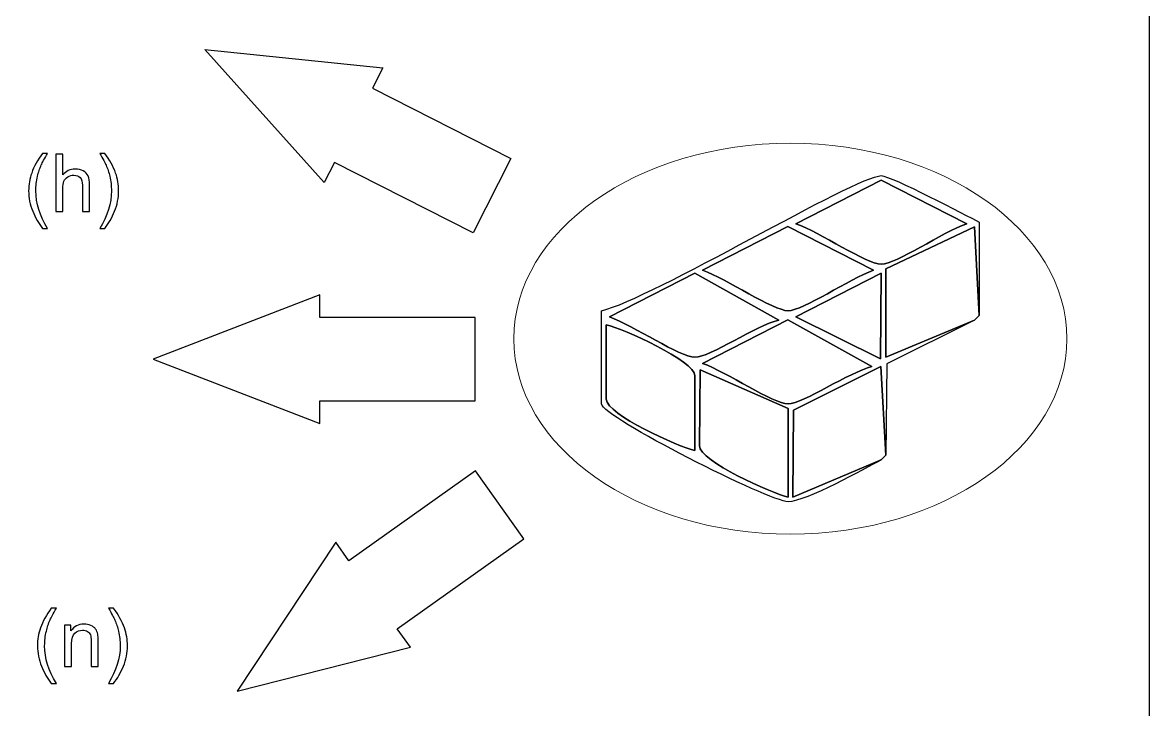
# Model space of a CAD drawing. Header units: centimetres. Extents: x -1.17 to 1.31, y -1 to 0.97.
# Drawn here: x 0.319 to 1.313, y -0.324 to 0.282 of the extents above; entities that cross this region are included whole.
import ezdxf

# ---------------------------------------------------------------- set-up
doc = ezdxf.new("R2010")
doc.units = ezdxf.units.CM
doc.header["$MEASUREMENT"] = 0
doc.layers.add('Keyboard', color=7, linetype='Continuous')

msp = doc.modelspace()

# ---------------------------------------------------------------- linework, layer by layer
at = {"layer": 'Keyboard', "color": 7, "lineweight": 9}
msp.add_ellipse((0.99646, 0.00305), major_axis=(0.24393, 0), ratio=0.707006, dxfattribs=at)
at = {"layer": 'Keyboard', "color": 250}
for points, knots in [([(-0.97216, 0.97355), (-0.97216, 0.97355), (1.11584, 0.97355), (1.11584, 0.97355), (1.11584, 0.97355), (1.22441, 0.97355), (1.31323, 0.88473), (1.31323, 0.77616), (1.31323, 0.77616), (1.31323, 0.77616), (1.31323, -0.80292), (1.31323, -0.80292), (1.31323, -0.80292), (1.31323, -0.91149), (1.22441, -1.00031), (1.11584, -1.00031), (1.11584, -1.00031), (1.11584, -1.00031), (-0.97216, -1.00031), (-0.97216, -1.00031), (-0.97216, -1.00031), (-1.08073, -1.00031), (-1.16955, -0.91149), (-1.16955, -0.80292), (-1.16955, -0.80292), (-1.16955, -0.80292), (-1.16955, 0.77616), (-1.16955, 0.77616), (-1.16955, 0.77616), (-1.16955, 0.88473), (-1.08073, 0.97355), (-0.97216, 0.97355)], [0, 0, 0, 0, 0.125, 0.125, 0.125, 0.125, 0.25, 0.25, 0.25, 0.25, 0.375, 0.375, 0.375, 0.375, 0.5, 0.5, 0.5, 0.5, 0.625, 0.625, 0.625, 0.625, 0.75, 0.75, 0.75, 0.75, 0.875, 0.875, 0.875, 0.875, 1, 1, 1, 1]), ([(1.08075, -0.09974), (1.08075, -0.09974), (1.08148, -0.019), (1.08148, -0.019), (1.08148, -0.019), (1.08148, -0.019), (1.15887, 0.01948), (1.15887, 0.01948), (1.15887, 0.01948), (1.15887, 0.01948), (1.08059, -0.01311), (1.08059, -0.01311), (1.08059, -0.01311), (1.08059, -0.01311), (1.08075, 0.0647), (1.08075, 0.0647), (1.08075, 0.0647), (1.08075, 0.0647), (1.15887, 0.10167), (1.15887, 0.10167), (1.15887, 0.10167), (1.15887, 0.10167), (1.16297, 0.02358), (1.16297, 0.02358), (1.16297, 0.02358), (1.16297, 0.02358), (1.16297, 0.10583), (1.16297, 0.10583), (1.16297, 0.10583), (1.15188, 0.11168), (1.08484, 0.14693), (1.07663, 0.14693), (1.07663, 0.14693), (1.05459, 0.14693), (0.87347, 0.03787), (0.82996, 0.02774), (0.82996, 0.02774), (0.82996, 0.02774), (0.82996, -0.0545), (0.82996, -0.0545), (0.82996, -0.0545), (0.82996, -0.06629), (0.97871, -0.14084), (0.99442, -0.14084), (0.99442, -0.14084), (1.00995, -0.14084), (1.06225, -0.11146), (1.07663, -0.10384), (1.07663, -0.10384), (1.07663, -0.10384), (0.99853, -0.13676), (0.99853, -0.13676), (0.99853, -0.13676), (0.99853, -0.13676), (0.99926, -0.06013), (0.99926, -0.06013), (0.99926, -0.06013), (0.99926, -0.06013), (1.07634, -0.02162), (1.07634, -0.02162), (1.07634, -0.02162), (1.07634, -0.02162), (1.08075, -0.09974), (1.08075, -0.09974)], [0, 0, 0, 0, 0.0625, 0.0625, 0.0625, 0.0625, 0.125, 0.125, 0.125, 0.125, 0.1875, 0.1875, 0.1875, 0.1875, 0.25, 0.25, 0.25, 0.25, 0.3125, 0.3125, 0.3125, 0.3125, 0.375, 0.375, 0.375, 0.375, 0.4375, 0.4375, 0.4375, 0.4375, 0.5, 0.5, 0.5, 0.5, 0.5625, 0.5625, 0.5625, 0.5625, 0.625, 0.625, 0.625, 0.625, 0.6875, 0.6875, 0.6875, 0.6875, 0.75, 0.75, 0.75, 0.75, 0.8125, 0.8125, 0.8125, 0.8125, 0.875, 0.875, 0.875, 0.875, 0.9375, 0.9375, 0.9375, 0.9375, 1, 1, 1, 1]), ([(1.0765, 0.14308), (1.0765, 0.14308), (1.15208, 0.10452), (1.15208, 0.10452), (1.15208, 0.10452), (1.13069, 0.09706), (1.08984, 0.06883), (1.07663, 0.06883), (1.07663, 0.06883), (1.06342, 0.06883), (1.02258, 0.09706), (1.00121, 0.10452), (1.00121, 0.10452), (1.00121, 0.10452), (1.0765, 0.14308), (1.0765, 0.14308)], [0, 0, 0, 0, 0.25, 0.25, 0.25, 0.25, 0.5, 0.5, 0.5, 0.5, 0.75, 0.75, 0.75, 0.75, 1, 1, 1, 1]), ([(0.99429, 0.10197), (0.99429, 0.10197), (1.06984, 0.0634), (1.06984, 0.0634), (1.06984, 0.0634), (1.04847, 0.05597), (1.0076, 0.02774), (0.99442, 0.02774), (0.99442, 0.02774), (0.98121, 0.02774), (0.94033, 0.05597), (0.91897, 0.0634), (0.91897, 0.0634), (0.91897, 0.0634), (0.99429, 0.10197), (0.99429, 0.10197)], [0, 0, 0, 0, 0.25, 0.25, 0.25, 0.25, 0.5, 0.5, 0.5, 0.5, 0.75, 0.75, 0.75, 0.75, 1, 1, 1, 1]), ([(0.91205, 0.06086), (0.91205, 0.06086), (0.98619, 0.01948), (0.98619, 0.01948), (0.98619, 0.01948), (0.96625, 0.01484), (0.92538, -0.01339), (0.91219, -0.01339), (0.91219, -0.01339), (0.89899, -0.01339), (0.85812, 0.01484), (0.83675, 0.02228), (0.83675, 0.02228), (0.83675, 0.02228), (0.91205, 0.06086), (0.91205, 0.06086)], [0, 0, 0, 0, 0.25, 0.25, 0.25, 0.25, 0.5, 0.5, 0.5, 0.5, 0.75, 0.75, 0.75, 0.75, 1, 1, 1, 1]), ([(1.0765, 0.06086), (1.0765, 0.06086), (1.07597, -0.01477), (1.07597, -0.01477), (1.07597, -0.01477), (1.07597, -0.01477), (1.00121, 0.02228), (1.00121, 0.02228), (1.00121, 0.02228), (1.00121, 0.02228), (1.0765, 0.06086), (1.0765, 0.06086)], [0, 0, 0, 0, 0.333333, 0.333333, 0.333333, 0.333333, 0.666667, 0.666667, 0.666667, 0.666667, 1, 1, 1, 1]), ([(0.83408, -0.05041), (0.83408, -0.05041), (0.83408, 0.01537), (0.83408, 0.01537), (0.83408, 0.01537), (0.84869, 0.01197), (0.91219, -0.01646), (0.91219, -0.02984), (0.91219, -0.02984), (0.91219, -0.02984), (0.91219, -0.09564), (0.91219, -0.09564), (0.91219, -0.09564), (0.89755, -0.09222), (0.83408, -0.0638), (0.83408, -0.05041)], [0, 0, 0, 0, 0.25, 0.25, 0.25, 0.25, 0.5, 0.5, 0.5, 0.5, 0.75, 0.75, 0.75, 0.75, 1, 1, 1, 1]), ([(0.99429, 0.01975), (0.99429, 0.01975), (1.06841, -0.02161), (1.06841, -0.02161), (1.06841, -0.02161), (1.04847, -0.02627), (1.0076, -0.0545), (0.99442, -0.0545), (0.99442, -0.0545), (0.98121, -0.0545), (0.94033, -0.02627), (0.91897, -0.01882), (0.91897, -0.01882), (0.91897, -0.01882), (0.99429, 0.01975), (0.99429, 0.01975)], [0, 0, 0, 0, 0.25, 0.25, 0.25, 0.25, 0.5, 0.5, 0.5, 0.5, 0.75, 0.75, 0.75, 0.75, 1, 1, 1, 1]), ([(0.91629, -0.0915), (0.91629, -0.0915), (0.91684, -0.02457), (0.91684, -0.02457), (0.91684, -0.02457), (0.91684, -0.02457), (0.99442, -0.05861), (0.99442, -0.05861), (0.99442, -0.05861), (0.99442, -0.05861), (0.99442, -0.13676), (0.99442, -0.13676), (0.99442, -0.13676), (0.97978, -0.13332), (0.91629, -0.10489), (0.91629, -0.0915)], [0, 0, 0, 0, 0.25, 0.25, 0.25, 0.25, 0.5, 0.5, 0.5, 0.5, 0.75, 0.75, 0.75, 0.75, 1, 1, 1, 1])]:
    msp.add_open_spline(points, degree=3, knots=knots, dxfattribs=at)
at = {"layer": 'Keyboard', "color": 7}
for points, knots in [([(0.74979, 0.16217), (0.74979, 0.16217), (0.62769, 0.2242), (0.62769, 0.2242), (0.62769, 0.2242), (0.62769, 0.2242), (0.63681, 0.24216), (0.63681, 0.24216), (0.63681, 0.24216), (0.63681, 0.24216), (0.47991, 0.2581), (0.47991, 0.2581), (0.47991, 0.2581), (0.47991, 0.2581), (0.58523, 0.14078), (0.58523, 0.14078), (0.58523, 0.14078), (0.58523, 0.14078), (0.59429, 0.15862), (0.59429, 0.15862), (0.59429, 0.15862), (0.59429, 0.15862), (0.71646, 0.09652), (0.71646, 0.09652), (0.71646, 0.09652), (0.71646, 0.09652), (0.74979, 0.16217), (0.74979, 0.16217)], [0, 0, 0, 0, 0.142857, 0.142857, 0.142857, 0.142857, 0.285714, 0.285714, 0.285714, 0.285714, 0.428571, 0.428571, 0.428571, 0.428571, 0.571429, 0.571429, 0.571429, 0.571429, 0.714286, 0.714286, 0.714286, 0.714286, 0.857143, 0.857143, 0.857143, 0.857143, 1, 1, 1, 1]), ([(0.33668, 0.10039), (0.33326, 0.1047), (0.33036, 0.10976), (0.328, 0.11555), (0.328, 0.11555), (0.32564, 0.12134), (0.32445, 0.12733), (0.32445, 0.13354), (0.32445, 0.13354), (0.32445, 0.139), (0.32533, 0.14424), (0.32711, 0.14925), (0.32711, 0.14925), (0.32918, 0.15505), (0.33236, 0.16084), (0.33668, 0.1666), (0.33668, 0.1666), (0.33668, 0.1666), (0.34112, 0.1666), (0.34112, 0.1666), (0.34112, 0.1666), (0.33835, 0.16183), (0.33651, 0.15842), (0.33562, 0.15637), (0.33562, 0.15637), (0.33421, 0.15321), (0.33311, 0.14989), (0.3323, 0.14645), (0.3323, 0.14645), (0.33132, 0.14215), (0.33082, 0.13784), (0.33082, 0.1335), (0.33082, 0.1335), (0.33082, 0.12245), (0.33425, 0.11142), (0.34112, 0.10039), (0.34112, 0.10039), (0.34112, 0.10039), (0.33668, 0.10039), (0.33668, 0.10039)], [0, 0, 0, 0, 0.1, 0.1, 0.1, 0.1, 0.2, 0.2, 0.2, 0.2, 0.3, 0.3, 0.3, 0.3, 0.4, 0.4, 0.4, 0.4, 0.5, 0.5, 0.5, 0.5, 0.6, 0.6, 0.6, 0.6, 0.7, 0.7, 0.7, 0.7, 0.8, 0.8, 0.8, 0.8, 0.9, 0.9, 0.9, 0.9, 1, 1, 1, 1]), ([(0.34833, 0.11524), (0.34833, 0.11524), (0.34833, 0.16574), (0.34833, 0.16574), (0.34833, 0.16574), (0.34833, 0.16574), (0.35452, 0.16574), (0.35452, 0.16574), (0.35452, 0.16574), (0.35452, 0.16574), (0.35452, 0.14762), (0.35452, 0.14762), (0.35452, 0.14762), (0.35742, 0.15097), (0.36107, 0.15266), (0.36548, 0.15266), (0.36548, 0.15266), (0.36819, 0.15266), (0.37054, 0.15211), (0.37254, 0.15104), (0.37254, 0.15104), (0.37454, 0.14999), (0.37597, 0.1485), (0.37683, 0.14662), (0.37683, 0.14662), (0.37769, 0.14474), (0.37812, 0.142), (0.37812, 0.13843), (0.37812, 0.13843), (0.37812, 0.13843), (0.37812, 0.11524), (0.37812, 0.11524), (0.37812, 0.11524), (0.37812, 0.11524), (0.37191, 0.11524), (0.37191, 0.11524), (0.37191, 0.11524), (0.37191, 0.11524), (0.37191, 0.13843), (0.37191, 0.13843), (0.37191, 0.13843), (0.37191, 0.14152), (0.37124, 0.14378), (0.3699, 0.14519), (0.3699, 0.14519), (0.36856, 0.1466), (0.36666, 0.14732), (0.3642, 0.14732), (0.3642, 0.14732), (0.36237, 0.14732), (0.36064, 0.14683), (0.35901, 0.14588), (0.35901, 0.14588), (0.35739, 0.14493), (0.35624, 0.14364), (0.35556, 0.142), (0.35556, 0.142), (0.35486, 0.14038), (0.35452, 0.13812), (0.35452, 0.13525), (0.35452, 0.13525), (0.35452, 0.13525), (0.35452, 0.11524), (0.35452, 0.11524), (0.35452, 0.11524), (0.35452, 0.11524), (0.34833, 0.11524), (0.34833, 0.11524)], [0, 0, 0, 0, 0.058824, 0.058824, 0.058824, 0.058824, 0.117647, 0.117647, 0.117647, 0.117647, 0.176471, 0.176471, 0.176471, 0.176471, 0.235294, 0.235294, 0.235294, 0.235294, 0.294118, 0.294118, 0.294118, 0.294118, 0.352941, 0.352941, 0.352941, 0.352941, 0.411765, 0.411765, 0.411765, 0.411765, 0.470588, 0.470588, 0.470588, 0.470588, 0.529412, 0.529412, 0.529412, 0.529412, 0.588235, 0.588235, 0.588235, 0.588235, 0.647059, 0.647059, 0.647059, 0.647059, 0.705882, 0.705882, 0.705882, 0.705882, 0.764706, 0.764706, 0.764706, 0.764706, 0.823529, 0.823529, 0.823529, 0.823529, 0.882353, 0.882353, 0.882353, 0.882353, 0.941176, 0.941176, 0.941176, 0.941176, 1, 1, 1, 1]), ([(0.39162, 0.10039), (0.39162, 0.10039), (0.38718, 0.10039), (0.38718, 0.10039), (0.38718, 0.10039), (0.39405, 0.11142), (0.39748, 0.12245), (0.39748, 0.1335), (0.39748, 0.1335), (0.39748, 0.13782), (0.39698, 0.1421), (0.396, 0.14635), (0.396, 0.14635), (0.39522, 0.14979), (0.39413, 0.1531), (0.39273, 0.15626), (0.39273, 0.15626), (0.39183, 0.15833), (0.38999, 0.16178), (0.38718, 0.1666), (0.38718, 0.1666), (0.38718, 0.1666), (0.39162, 0.1666), (0.39162, 0.1666), (0.39162, 0.1666), (0.39594, 0.16084), (0.39914, 0.15505), (0.40121, 0.14925), (0.40121, 0.14925), (0.40297, 0.14424), (0.40385, 0.139), (0.40385, 0.13354), (0.40385, 0.13354), (0.40385, 0.12733), (0.40266, 0.12134), (0.40029, 0.11555), (0.40029, 0.11555), (0.39791, 0.10976), (0.39502, 0.1047), (0.39162, 0.10039)], [0, 0, 0, 0, 0.1, 0.1, 0.1, 0.1, 0.2, 0.2, 0.2, 0.2, 0.3, 0.3, 0.3, 0.3, 0.4, 0.4, 0.4, 0.4, 0.5, 0.5, 0.5, 0.5, 0.6, 0.6, 0.6, 0.6, 0.7, 0.7, 0.7, 0.7, 0.8, 0.8, 0.8, 0.8, 0.9, 0.9, 0.9, 0.9, 1, 1, 1, 1]), ([(1.00121, 0.10452), (1.02258, 0.09706), (1.06342, 0.06883), (1.07663, 0.06883), (1.07663, 0.06883), (1.08984, 0.06883), (1.13069, 0.09706), (1.15208, 0.10452), (1.15208, 0.10452), (1.15208, 0.10452), (1.0765, 0.14308), (1.0765, 0.14308), (1.0765, 0.14308), (1.0765, 0.14308), (1.00121, 0.10452), (1.00121, 0.10452)], [0, 0, 0, 0, 0.25, 0.25, 0.25, 0.25, 0.5, 0.5, 0.5, 0.5, 0.75, 0.75, 0.75, 0.75, 1, 1, 1, 1]), ([(1.15887, 0.01948), (1.15887, 0.01948), (1.16297, 0.02358), (1.16297, 0.02358), (1.16297, 0.02358), (1.16297, 0.02358), (1.15887, 0.10167), (1.15887, 0.10167), (1.15887, 0.10167), (1.15887, 0.10167), (1.08075, 0.0647), (1.08075, 0.0647), (1.08075, 0.0647), (1.08075, 0.0647), (1.08059, -0.01311), (1.08059, -0.01311), (1.08059, -0.01311), (1.08059, -0.01311), (1.15887, 0.01948), (1.15887, 0.01948)], [0, 0, 0, 0, 0.2, 0.2, 0.2, 0.2, 0.4, 0.4, 0.4, 0.4, 0.6, 0.6, 0.6, 0.6, 0.8, 0.8, 0.8, 0.8, 1, 1, 1, 1]), ([(0.83675, 0.02228), (0.85812, 0.01484), (0.89899, -0.01339), (0.91219, -0.01339), (0.91219, -0.01339), (0.92538, -0.01339), (0.96625, 0.01484), (0.98619, 0.01948), (0.98619, 0.01948), (0.98619, 0.01948), (0.91205, 0.06086), (0.91205, 0.06086), (0.91205, 0.06086), (0.91205, 0.06086), (0.83675, 0.02228), (0.83675, 0.02228)], [0, 0, 0, 0, 0.25, 0.25, 0.25, 0.25, 0.5, 0.5, 0.5, 0.5, 0.75, 0.75, 0.75, 0.75, 1, 1, 1, 1]), ([(0.71843, -0.05185), (0.71843, -0.05185), (0.58144, -0.05185), (0.58144, -0.05185), (0.58144, -0.05185), (0.58144, -0.05185), (0.58144, -0.07192), (0.58144, -0.07192), (0.58144, -0.07192), (0.58144, -0.07192), (0.4344, -0.01504), (0.4344, -0.01504), (0.4344, -0.01504), (0.4344, -0.01504), (0.58144, 0.04183), (0.58144, 0.04183), (0.58144, 0.04183), (0.58144, 0.04183), (0.58144, 0.02176), (0.58144, 0.02176), (0.58144, 0.02176), (0.58144, 0.02176), (0.71843, 0.02176), (0.71843, 0.02176), (0.71843, 0.02176), (0.71843, 0.02176), (0.71843, -0.05185), (0.71843, -0.05185)], [0, 0, 0, 0, 0.142857, 0.142857, 0.142857, 0.142857, 0.285714, 0.285714, 0.285714, 0.285714, 0.428571, 0.428571, 0.428571, 0.428571, 0.571429, 0.571429, 0.571429, 0.571429, 0.714286, 0.714286, 0.714286, 0.714286, 0.857143, 0.857143, 0.857143, 0.857143, 1, 1, 1, 1]), ([(0.83408, -0.05041), (0.83408, -0.0638), (0.89755, -0.09222), (0.91219, -0.09564), (0.91219, -0.09564), (0.91219, -0.09564), (0.91219, -0.02984), (0.91219, -0.02984), (0.91219, -0.02984), (0.91219, -0.01646), (0.84869, 0.01197), (0.83408, 0.01537), (0.83408, 0.01537), (0.83408, 0.01537), (0.83408, -0.05041), (0.83408, -0.05041)], [0, 0, 0, 0, 0.25, 0.25, 0.25, 0.25, 0.5, 0.5, 0.5, 0.5, 0.75, 0.75, 0.75, 0.75, 1, 1, 1, 1]), ([(0.91897, -0.01882), (0.94033, -0.02627), (0.98121, -0.0545), (0.99442, -0.0545), (0.99442, -0.0545), (1.0076, -0.0545), (1.04847, -0.02627), (1.06841, -0.02161), (1.06841, -0.02161), (1.06841, -0.02161), (0.99429, 0.01975), (0.99429, 0.01975), (0.99429, 0.01975), (0.99429, 0.01975), (0.91897, -0.01882), (0.91897, -0.01882)], [0, 0, 0, 0, 0.25, 0.25, 0.25, 0.25, 0.5, 0.5, 0.5, 0.5, 0.75, 0.75, 0.75, 0.75, 1, 1, 1, 1]), ([(0.91629, -0.0915), (0.91629, -0.10489), (0.97978, -0.13332), (0.99442, -0.13676), (0.99442, -0.13676), (0.99442, -0.13676), (0.99442, -0.05861), (0.99442, -0.05861), (0.99442, -0.05861), (0.99442, -0.05861), (0.91684, -0.02457), (0.91684, -0.02457), (0.91684, -0.02457), (0.91684, -0.02457), (0.91629, -0.0915), (0.91629, -0.0915)], [0, 0, 0, 0, 0.25, 0.25, 0.25, 0.25, 0.5, 0.5, 0.5, 0.5, 0.75, 0.75, 0.75, 0.75, 1, 1, 1, 1]), ([(1.07663, -0.10384), (1.07663, -0.10384), (1.08075, -0.09974), (1.08075, -0.09974), (1.08075, -0.09974), (1.08075, -0.09974), (1.07634, -0.02162), (1.07634, -0.02162), (1.07634, -0.02162), (1.07634, -0.02162), (0.99926, -0.06013), (0.99926, -0.06013), (0.99926, -0.06013), (0.99926, -0.06013), (0.99853, -0.13676), (0.99853, -0.13676), (0.99853, -0.13676), (0.99853, -0.13676), (1.07663, -0.10384), (1.07663, -0.10384)], [0, 0, 0, 0, 0.2, 0.2, 0.2, 0.2, 0.4, 0.4, 0.4, 0.4, 0.6, 0.6, 0.6, 0.6, 0.8, 0.8, 0.8, 0.8, 1, 1, 1, 1]), ([(0.76137, -0.17359), (0.76137, -0.17359), (0.64965, -0.25287), (0.64965, -0.25287), (0.64965, -0.25287), (0.64965, -0.25287), (0.66125, -0.2692), (0.66125, -0.2692), (0.66125, -0.2692), (0.66125, -0.2692), (0.50844, -0.30796), (0.50844, -0.30796), (0.50844, -0.30796), (0.50844, -0.30796), (0.59542, -0.17645), (0.59542, -0.17645), (0.59542, -0.17645), (0.59542, -0.17645), (0.60704, -0.19284), (0.60704, -0.19284), (0.60704, -0.19284), (0.60704, -0.19284), (0.71875, -0.11358), (0.71875, -0.11358), (0.71875, -0.11358), (0.71875, -0.11358), (0.76137, -0.17359), (0.76137, -0.17359)], [0, 0, 0, 0, 0.142857, 0.142857, 0.142857, 0.142857, 0.285714, 0.285714, 0.285714, 0.285714, 0.428571, 0.428571, 0.428571, 0.428571, 0.571429, 0.571429, 0.571429, 0.571429, 0.714286, 0.714286, 0.714286, 0.714286, 0.857143, 0.857143, 0.857143, 0.857143, 1, 1, 1, 1]), ([(0.34443, -0.30107), (0.34101, -0.29676), (0.33811, -0.2917), (0.33575, -0.28591), (0.33575, -0.28591), (0.33339, -0.28012), (0.3322, -0.27413), (0.3322, -0.26792), (0.3322, -0.26792), (0.3322, -0.26246), (0.33308, -0.25722), (0.33486, -0.25221), (0.33486, -0.25221), (0.33693, -0.24641), (0.34011, -0.24062), (0.34443, -0.23486), (0.34443, -0.23486), (0.34443, -0.23486), (0.34887, -0.23486), (0.34887, -0.23486), (0.34887, -0.23486), (0.3461, -0.23963), (0.34426, -0.24304), (0.34337, -0.24509), (0.34337, -0.24509), (0.34196, -0.24825), (0.34086, -0.25157), (0.34005, -0.25501), (0.34005, -0.25501), (0.33907, -0.25931), (0.33857, -0.26362), (0.33857, -0.26796), (0.33857, -0.26796), (0.33857, -0.27901), (0.342, -0.29004), (0.34887, -0.30107), (0.34887, -0.30107), (0.34887, -0.30107), (0.34443, -0.30107), (0.34443, -0.30107)], [0, 0, 0, 0, 0.1, 0.1, 0.1, 0.1, 0.2, 0.2, 0.2, 0.2, 0.3, 0.3, 0.3, 0.3, 0.4, 0.4, 0.4, 0.4, 0.5, 0.5, 0.5, 0.5, 0.6, 0.6, 0.6, 0.6, 0.7, 0.7, 0.7, 0.7, 0.8, 0.8, 0.8, 0.8, 0.9, 0.9, 0.9, 0.9, 1, 1, 1, 1]), ([(0.39937, -0.30107), (0.39937, -0.30107), (0.39493, -0.30107), (0.39493, -0.30107), (0.39493, -0.30107), (0.4018, -0.29004), (0.40523, -0.27901), (0.40523, -0.26796), (0.40523, -0.26796), (0.40523, -0.26364), (0.40473, -0.25936), (0.40375, -0.25511), (0.40375, -0.25511), (0.40297, -0.25167), (0.40188, -0.24836), (0.40048, -0.2452), (0.40048, -0.2452), (0.39958, -0.24313), (0.39774, -0.23968), (0.39493, -0.23486), (0.39493, -0.23486), (0.39493, -0.23486), (0.39937, -0.23486), (0.39937, -0.23486), (0.39937, -0.23486), (0.40369, -0.24062), (0.40689, -0.24641), (0.40896, -0.25221), (0.40896, -0.25221), (0.41072, -0.25722), (0.4116, -0.26246), (0.4116, -0.26792), (0.4116, -0.26792), (0.4116, -0.27413), (0.41041, -0.28012), (0.40804, -0.28591), (0.40804, -0.28591), (0.40566, -0.2917), (0.40277, -0.29676), (0.39937, -0.30107)], [0, 0, 0, 0, 0.1, 0.1, 0.1, 0.1, 0.2, 0.2, 0.2, 0.2, 0.3, 0.3, 0.3, 0.3, 0.4, 0.4, 0.4, 0.4, 0.5, 0.5, 0.5, 0.5, 0.6, 0.6, 0.6, 0.6, 0.7, 0.7, 0.7, 0.7, 0.8, 0.8, 0.8, 0.8, 0.9, 0.9, 0.9, 0.9, 1, 1, 1, 1]), ([(0.35608, -0.28622), (0.35608, -0.28622), (0.35608, -0.24964), (0.35608, -0.24964), (0.35608, -0.24964), (0.35608, -0.24964), (0.36165, -0.24964), (0.36165, -0.24964), (0.36165, -0.24964), (0.36165, -0.24964), (0.36165, -0.25484), (0.36165, -0.25484), (0.36165, -0.25484), (0.36434, -0.25082), (0.36822, -0.2488), (0.37329, -0.2488), (0.37329, -0.2488), (0.3755, -0.2488), (0.37752, -0.2492), (0.37937, -0.24999), (0.37937, -0.24999), (0.38123, -0.25079), (0.3826, -0.25183), (0.38352, -0.25312), (0.38352, -0.25312), (0.38445, -0.2544), (0.38508, -0.25593), (0.38546, -0.25769), (0.38546, -0.25769), (0.38568, -0.25885), (0.3858, -0.26086), (0.3858, -0.26373), (0.3858, -0.26373), (0.3858, -0.26373), (0.3858, -0.28622), (0.3858, -0.28622), (0.3858, -0.28622), (0.3858, -0.28622), (0.37959, -0.28622), (0.37959, -0.28622), (0.37959, -0.28622), (0.37959, -0.28622), (0.37959, -0.26396), (0.37959, -0.26396), (0.37959, -0.26396), (0.37959, -0.26145), (0.37936, -0.25955), (0.37888, -0.25829), (0.37888, -0.25829), (0.37839, -0.25705), (0.37754, -0.25605), (0.37631, -0.25531), (0.37631, -0.25531), (0.37508, -0.25455), (0.37364, -0.25418), (0.37199, -0.25418), (0.37199, -0.25418), (0.36934, -0.25418), (0.36707, -0.25503), (0.36514, -0.25669), (0.36514, -0.25669), (0.36323, -0.25838), (0.36227, -0.26155), (0.36227, -0.26624), (0.36227, -0.26624), (0.36227, -0.26624), (0.36227, -0.28622), (0.36227, -0.28622), (0.36227, -0.28622), (0.36227, -0.28622), (0.35608, -0.28622), (0.35608, -0.28622)], [0, 0, 0, 0, 0.055556, 0.055556, 0.055556, 0.055556, 0.111111, 0.111111, 0.111111, 0.111111, 0.166667, 0.166667, 0.166667, 0.166667, 0.222222, 0.222222, 0.222222, 0.222222, 0.277778, 0.277778, 0.277778, 0.277778, 0.333333, 0.333333, 0.333333, 0.333333, 0.388889, 0.388889, 0.388889, 0.388889, 0.444444, 0.444444, 0.444444, 0.444444, 0.5, 0.5, 0.5, 0.5, 0.555556, 0.555556, 0.555556, 0.555556, 0.611111, 0.611111, 0.611111, 0.611111, 0.666667, 0.666667, 0.666667, 0.666667, 0.722222, 0.722222, 0.722222, 0.722222, 0.777778, 0.777778, 0.777778, 0.777778, 0.833333, 0.833333, 0.833333, 0.833333, 0.888889, 0.888889, 0.888889, 0.888889, 0.944444, 0.944444, 0.944444, 0.944444, 1, 1, 1, 1])]:
    msp.add_open_spline(points, degree=3, knots=knots, dxfattribs=at)
at = {"layer": 'Keyboard', "color": 1}
for points, knots in [([(0.91897, 0.0634), (0.94033, 0.05597), (0.98121, 0.02774), (0.99442, 0.02774), (0.99442, 0.02774), (1.0076, 0.02774), (1.04847, 0.05597), (1.06984, 0.0634), (1.06984, 0.0634), (1.06984, 0.0634), (0.99429, 0.10197), (0.99429, 0.10197), (0.99429, 0.10197), (0.99429, 0.10197), (0.91897, 0.0634), (0.91897, 0.0634)], [0, 0, 0, 0, 0.25, 0.25, 0.25, 0.25, 0.5, 0.5, 0.5, 0.5, 0.75, 0.75, 0.75, 0.75, 1, 1, 1, 1]), ([(1.00121, 0.02228), (1.00121, 0.02228), (1.07597, -0.01477), (1.07597, -0.01477), (1.07597, -0.01477), (1.07597, -0.01477), (1.0765, 0.06086), (1.0765, 0.06086), (1.0765, 0.06086), (1.0765, 0.06086), (1.00121, 0.02228), (1.00121, 0.02228)], [0, 0, 0, 0, 0.333333, 0.333333, 0.333333, 0.333333, 0.666667, 0.666667, 0.666667, 0.666667, 1, 1, 1, 1])]:
    msp.add_open_spline(points, degree=3, knots=knots, dxfattribs=at)

doc.saveas('drawing.dxf')
